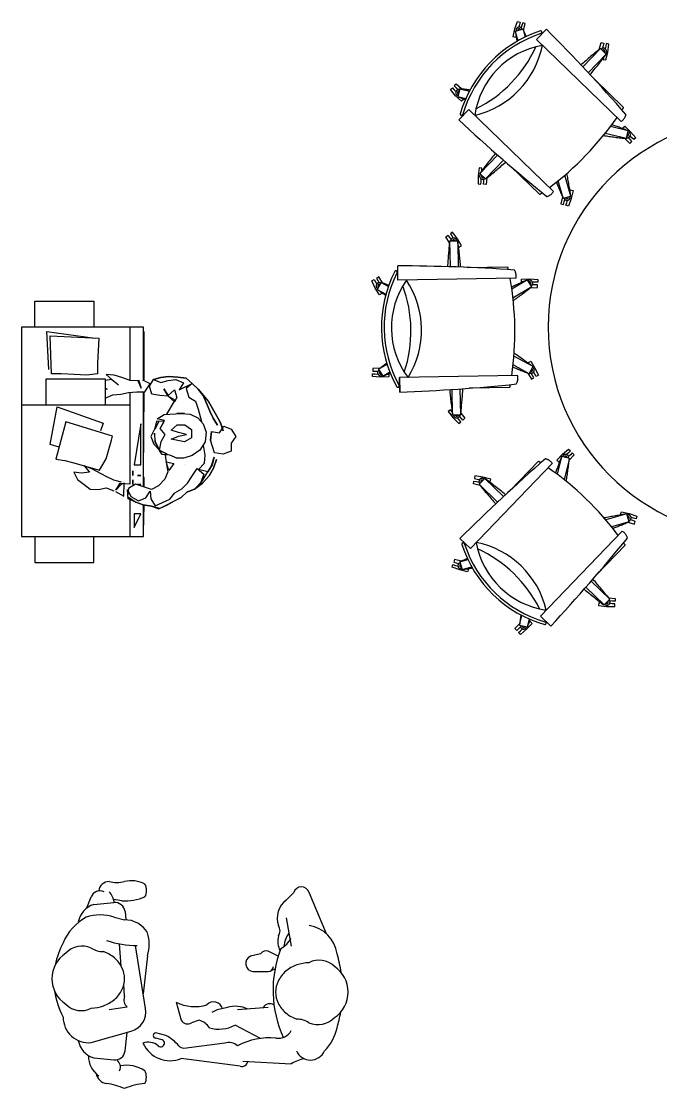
# Model space of a CAD drawing. Header units: metres. Extents: x 1905 to 1922.2, y 1773.7 to 1790.9.
# Drawn here: x 1911.813 to 1914.313, y 1773.715 to 1777.889 of the extents above; entities that cross this region are included whole.
import ezdxf

# ---------------------------------------------------------------- set-up
doc = ezdxf.new("R2010")
doc.units = ezdxf.units.M
doc.linetypes.add('ACAD_ISO10W100', pattern=[18.5, 12, -3, 0.5, -3])
doc.linetypes.add('DASHED', pattern=[70, 50, -20])
doc.layers.add('MEBEL', color=7, linetype='DASHED')

# ---------------------------------------------------------------- blocks, each defined once
blk = doc.blocks.new('man_top_1')
at = {"color": 0, "linetype": 'ByBlock'}
for p, q in [((-0.4846, 0.6038), (-0.4672, 0.6473)), ((0.325, 0.665), (0.295, 0.635)), ((0.4529, 0.5027), (0.385, 0.665)), ((-0.4572, 0.6173), (-0.3789, 0.6251)), ((-0.3352, 0.5898), (-0.3316, 0.5573)), ((-0.3772, 0.5673), (-0.3372, 0.5573)), ((0.295, 0.565), (0.315, 0.455)), ((-0.3499, 0.3758), (-0.3562, 0.4633)), ((-0.2546, 0.2113), (-0.294, 0.4573)), ((0.195, 0.425), (0.155, 0.415)), ((0.2642, 0.4153), (0.225, 0.435)), ((-0.2472, 0.4173), (-0.2636, 0.2679)), ((0.165, 0.355), (0.225, 0.355)), ((0.2391, 0.3609), (0.2516, 0.3657)), ((-0.3372, 0.2573), (-0.3396, 0.3056)), ((-0.3972, 0.2073), (-0.3272, 0.2173)), ((-0.135, 0.235), (-0.115, 0.165)), ((0.065, 0.215), (0.025, 0.205)), ((0.225, 0.215), (0.105, 0.205)), ((0.025, 0.205), (0.005, 0.195)), ((-0.045, 0.165), (-0.075, 0.155)), ((0.1952, 0.0937), (0.095, 0.145)), ((-0.4672, 0.0773), (-0.3116, 0.1218)), ((-0.3352, 0.0449), (-0.3272, 0.1173)), ((-0.175, 0.105), (-0.215, 0.115)), ((-0.195, 0.0891), (-0.215, 0.095)), ((0.055, 0.075), (-0.105, 0.055)), ((-0.4572, 0.0173), (-0.3789, 0.0095)), ((0.115, -0.015), (-0.115, 0.015)), ((0.125, 0.005), (0.315, -0.005))]:
    blk.add_line(p, q, dxfattribs=at)
for centre, radius, start, end in [((-0.3104, 0.5965), 0.114, 62.1702, 103.5798), ((-0.4333, 0.6351), 0.0361, 63.4885, 160.1143), ((-0.3965, 0.6659), 0.0414, 90.9274, 173.1804), ((-0.3672, 0.8381), 0.1342, 257.079, 282.921), ((-0.3016, 0.6723), 0.051, 330.6403, 29.3597), ((0.355, 0.655), 0.0316, 18.4349, 161.5651), ((-0.4567, 0.613), 0.0806, 8.7667, 42.3599), ((-0.4021, 0.3708), 0.2667, 78.1794, 85.1596), ((-0.3349, 0.83), 0.1985, 266.3608, 293.0596), ((0.3502, 0.5639), 0.09, 127.849, 198.7525), ((-0.4337, 0.5352), 0.0854, 105.9581, 170.6059), ((-0.375, 0.5853), 0.04, 6.3402, 95.7106), ((-0.3922, 0.3913), 0.2, 118.3587, 157.6669), ((-0.4322, 0.4065), 0.17, 71.1235, 108.8765), ((-0.3355, 0.4544), 0.103, 30.9454, 90.9454), ((-0.4023, 0.4623), 0.1616, 343.8267, 16.1733), ((0.235, 0.515), 0.0361, 326.3099, 33.6901), ((0.3775, 0.4485), 0.0913, 141.6584, 176.9814), ((0.3658, 0.407), 0.1294, 8.0008, 81.4768), ((-0.3091, 0.3223), 0.3048, 151.5931, 168.9039), ((-0.2928, 0.7934), 0.3362, 250.1125, 270.9629), ((0.3444, 0.474), 0.0821, 165.192, 207.3089), ((0.2056, 0.5553), 0.13, 302.1807, 327.2869), ((-0.5008, 0.3273), 0.12, 123.5573, 236.4427), ((-0.5026, 0.3646), 0.09, 66.7994, 135.8205), ((-0.4207, 0.5173), 0.084, 236.4247, 270.7796), ((-0.4647, 0.3053), 0.1357, 49.5739, 70.5647), ((0.2174, 0.4078), 0.0283, 74.4471, 142.4228), ((0.6833, 0.2825), 0.4397, 158.2805, 205.1481), ((0.0155, 0.28), 0.5, 8.1829, 16.858), ((-0.4533, 0.3187), 0.1181, 25.9314, 49.5739), ((0.1685, 0.3864), 0.0316, 115.3565, 263.5682), ((0.3816, 0.253), 0.1357, 109.4353, 130.4261), ((0.389, 0.2319), 0.1581, 91.8707, 109.4353), ((0.4239, 0.315), 0.0849, 44.9268, 118.1329), ((-0.4356, 0.3273), 0.0985, 0, 25.9314), ((0.225, 0.375), 0.02, 270, 0), ((0.3701, 0.2664), 0.1181, 130.4261, 154.0686), ((0.4177, 0.275), 0.12, 303.5573, 56.4427), ((-0.4356, 0.3273), 0.0985, 334.0686, 0), ((0.3525, 0.275), 0.0985, 154.0686, 180), ((-0.3091, 0.3223), 0.3048, 188.1089, 208.4069), ((-0.4533, 0.3359), 0.1181, 310.4261, 334.0686), ((-0.3035, 0.2445), 0.0361, 159.1624, 228.9101), ((0.3525, 0.275), 0.0985, 180, 205.9314), ((-0.507, 0.2873), 0.0849, 224.9268, 298.1329), ((-0.4722, 0.3704), 0.1581, 271.8707, 289.4353), ((-0.4647, 0.3493), 0.1357, 289.4353, 310.4261), ((-0.3336, 0.1987), 0.08, 285.9454, 9.0903), ((-0.0622, 0.383), 0.1649, 243.8248, 286.6479), ((0.0115, 0.2005), 0.0361, 15.7292, 137.2377), ((0.0967, 0.1078), 0.1118, 64.1119, 106.4908), ((0.2316, 0.1979), 0.0316, 60.0749, 147.2772), ((0.3701, 0.2836), 0.1181, 205.9314, 229.5739), ((-0.4772, 0.1768), 0.1, 179.7127, 275.7399), ((0.3816, 0.297), 0.1357, 229.5739, 250.5647), ((0.3375, 0.085), 0.084, 56.4247, 90.7796), ((0.4195, 0.2377), 0.09, 246.7994, 315.8205), ((0.0155, 0.28), 0.5, 343.142, 350.3925), ((-0.0903, 0.1788), 0.0283, 209.1721, 302.7554), ((-0.0642, 0.0977), 0.07, 32.2053, 74.0549), ((0.0318, 0.2715), 0.1414, 254.8977, 296.5235), ((0.316, 0.1736), 0.1822, 315.094, 347.7749), ((-0.4337, 0.0995), 0.0854, 189.3941, 254.0419), ((-0.215, 0.105), 0.01, 90, 270), ((-0.195, 0.075), 0.0141, 225, 90), ((-0.2455, -0.0344), 0.1562, 39.5131, 63.1673), ((0.2308, -0.1739), 0.27, 84.8539, 117.7659), ((0.2637, 0.1527), 0.0583, 261.4497, 331.6804), ((-0.375, 0.0493), 0.04, 264.2894, 353.6598), ((-0.2437, 0.018), 0.0608, 50.5377, 110.5377), ((-0.1585, 0.1236), 0.117, 204.5583, 291.8389), ((-0.0978, 0.0944), 0.04, 227.2041, 259.6658), ((0.0707, 0.0235), 0.0539, 50.4328, 106.9474), ((0.39, 0.069), 0.06, 203.5565, 336.4435), ((-0.3873, 0.0229), 0.0906, 177.8542, 236.5821), ((-0.3863, -0.0172), 0.033, 332.1199, 55.5221), ((0.1219, 0.0072), 0.0233, 252.7671, 351.8876), ((0.4127, -0.1807), 0.201, 103.7793, 119.0695), ((-0.3298, -0.1456), 0.1343, 57.2332, 100.1718), ((-0.3098, -0.0577), 0.0583, 334.612, 25.388), ((-0.3987, -0.0324), 0.051, 193.12, 260.4292), ((-0.4383, -0.324), 0.2433, 65.4505, 82.6587), ((-0.2418, -0.3141), 0.2319, 93.7969, 114.2755)]:
    blk.add_arc(centre, radius, start, end, dxfattribs=at)
blk = doc.blocks.new('man_top_3')
at = {"color": 0}
for points in [[(-0.2303, 0.9207), (-0.2303, 1.0226), (0, 1.0226), (0, 0.9207)], [(0.1949, 0.7139), (0.1949, 0.9207), (-0.2834, 0.9207), (-0.2834, 0.1019), (0.1949, 0.1019), (0.1949, 0.2257)], [(0.1417, 0.7118), (0.1417, 0.9207)], [(-0.1765, 0.7557), (-0.1841, 0.9039), (0.0057, 0.878)], [(0.1971, 0.7141), (0.1971, 0.903), (0.1949, 0.903)], [(-0.186, 0.6167), (-0.186, 0.7186), (0.0443, 0.7186), (0.0443, 0.6167)], [(0.0699, 0.716), (0.0443, 0.7122)], [(0.0443, 0.6424), (0.0738, 0.6557), (0.105, 0.6591), (0.135, 0.6658), (0.1679, 0.6679), (0.1995, 0.6675), (0.221, 0.6987), (0.1923, 0.7139)], [(0.175, 0.7143), (0.1851, 0.6827), (0.1729, 0.7114), (0.1426, 0.7118), (0.1097, 0.7236), (0.0801, 0.7329), (0.0489, 0.7362), (0.0709, 0.7156), (0.0962, 0.6953)], [(0.2852, 0.5806), (0.3176, 0.6355), (0.291, 0.6506), (0.2581, 0.6536), (0.2273, 0.6591), (0.2172, 0.6903), (0.2332, 0.716), (0.2623, 0.724), (0.2927, 0.7274), (0.3281, 0.7253), (0.361, 0.7206), (0.385, 0.7004), (0.4078, 0.6776), (0.4491, 0.6296), (0.4639, 0.603), (0.4803, 0.5756), (0.4951, 0.5465), (0.5065, 0.5149), (0.4951, 0.5465), (0.4803, 0.5756), (0.4639, 0.603), (0.4491, 0.6296), (0.428, 0.654), (0.4403, 0.6228), (0.4538, 0.5924), (0.4673, 0.565), (0.4837, 0.5368), (0.4673, 0.565), (0.4538, 0.5924), (0.4403, 0.6228), (0.428, 0.654), (0.4078, 0.6776), (0.385, 0.7004), (0.3618, 0.681), (0.3715, 0.6468), (0.3981, 0.6308), (0.4078, 0.6), (0.4214, 0.5517)], [(0.385, 0.7004), (0.361, 0.7206), (0.3281, 0.7253), (0.2927, 0.7274), (0.2623, 0.724), (0.2332, 0.716), (0.2623, 0.7042), (0.2914, 0.7122), (0.3213, 0.716), (0.3504, 0.7025), (0.3344, 0.6751), (0.385, 0.7004)], [(0.0443, 0.6816), (0.0443, 0.6765)], [(0.0489, 0.6818), (0.0459, 0.6769)], [(0.0478, 0.68), (0.0529, 0.6783)], [(0.3154, 0.6283), (0.291, 0.6506), (0.2741, 0.6789), (0.2906, 0.6532), (0.3154, 0.6759), (0.3247, 0.6452), (0.3154, 0.6283)], [(0.0443, 0.6629), (0.0443, 0.6548)], [(0.1417, 0.3072), (0.1417, 0.6671)], [(0.1497, 0.6675), (0.1497, 0.6675)], [(0.1949, 0.2965), (0.1949, 0.6675)], [(0.1949, 0.3499), (0.1971, 0.6675)], [(-0.2834, 0.6167), (0.1417, 0.6167)], [(-0.1359, 0.4508), (-0.171, 0.462), (-0.1436, 0.6088), (0.0369, 0.5455), (0.026, 0.5156)], [(0.2868, 0.4246), (0.2573, 0.439), (0.2636, 0.474), (0.2792, 0.5005), (0.2598, 0.525), (0.2754, 0.5524), (0.245, 0.5536), (0.237, 0.5212), (0.2235, 0.4933), (0.2353, 0.4634), (0.2568, 0.4402), (0.2868, 0.4246)], [(0.2383, 0.5212), (0.2547, 0.5515), (0.2383, 0.5212)], [(0.2573, 0.439), (0.2636, 0.474), (0.2792, 0.5005), (0.2598, 0.525), (0.2766, 0.5558), (0.2471, 0.5621), (0.275, 0.5794), (0.3416, 0.5832), (0.3766, 0.5798), (0.4065, 0.5659), (0.4276, 0.5431), (0.4394, 0.5094), (0.4352, 0.4727), (0.4145, 0.4394), (0.385, 0.4191), (0.3559, 0.4099), (0.3251, 0.409), (0.2969, 0.42), (0.267, 0.4221), (0.2573, 0.439)], [(0.3551, 0.5832), (0.3247, 0.5827), (0.3551, 0.5832)], [(0.2543, 0.4444), (0.2412, 0.4718), (0.2379, 0.506), (0.2387, 0.4718), (0.2543, 0.4444)], [(0.302, 0.4824), (0.3315, 0.4946), (0.3623, 0.5005), (0.3315, 0.5081), (0.3024, 0.5178), (0.326, 0.5385), (0.3563, 0.5393), (0.3821, 0.5203), (0.3821, 0.4874), (0.3551, 0.4723), (0.302, 0.4824)], [(0.4559, 0.4786), (0.4601, 0.5132), (0.4909, 0.5077), (0.509, 0.533), (0.5368, 0.5212), (0.5558, 0.4929), (0.5373, 0.4668), (0.5368, 0.4356), (0.506, 0.4238), (0.4719, 0.4297), (0.4559, 0.4786)], [(0.4601, 0.5132), (0.4559, 0.4786), (0.4601, 0.5132)], [(0.279, 0.4204), (0.2847, 0.3854), (0.2889, 0.3546), (0.2771, 0.3264), (0.253, 0.3006), (0.226, 0.2859), (0.194, 0.2968), (0.1636, 0.3061), (0.1354, 0.2897), (0.132, 0.258), (0.1641, 0.2357), (0.1936, 0.226), (0.2252, 0.2201), (0.2539, 0.2104), (0.2834, 0.2243), (0.31, 0.2391), (0.3416, 0.2551), (0.3639, 0.2753), (0.3939, 0.2876), (0.4251, 0.3103), (0.4508, 0.339), (0.4681, 0.369), (0.4803, 0.4027), (0.4681, 0.369), (0.4508, 0.339), (0.4251, 0.3103), (0.3981, 0.2888), (0.4234, 0.3183), (0.4394, 0.3449), (0.4588, 0.3753), (0.4702, 0.4128), (0.463, 0.3824), (0.4453, 0.3546), (0.4095, 0.3643), (0.4327, 0.3883), (0.4352, 0.42), (0.4285, 0.4588)], [(0.1087, 0.3143), (0.0785, 0.3221), (0.0477, 0.3365), (-0.0076, 0.3668), (-0.0379, 0.3778), (-0.0173, 0.3538), (-0.0476, 0.3496), (-0.0776, 0.3538), (-0.0645, 0.3251), (-0.0379, 0.3057), (-0.0139, 0.2871), (0.0186, 0.2859), (0.0485, 0.293), (0.0786, 0.2811)], [(0.2935, 0.3601), (0.2826, 0.3938), (0.3129, 0.3875), (0.2935, 0.3601)], [(0.3201, 0.4103), (0.3509, 0.4086), (0.3201, 0.4103)], [(0.3559, 0.3829), (0.3559, 0.3829)], [(0.4036, 0.3681), (0.4297, 0.3458), (0.4171, 0.3112), (0.3939, 0.2876), (0.3639, 0.2753), (0.3416, 0.2551), (0.3138, 0.2403), (0.2868, 0.2252), (0.2585, 0.2112), (0.2252, 0.2201), (0.1936, 0.226), (0.1641, 0.2357), (0.1337, 0.2496), (0.1316, 0.2855), (0.1451, 0.2585), (0.175, 0.242), (0.2029, 0.2534), (0.2201, 0.2796), (0.2231, 0.2488), (0.24, 0.2226), (0.2969, 0.2479), (0.3167, 0.2728), (0.3441, 0.2888), (0.3665, 0.3112), (0.3838, 0.3373), (0.4036, 0.3681)], [(0.0847, 0.2785), (0.1168, 0.2597), (0.1193, 0.3117)], [(0.1409, 0.3074), (0.1084, 0.307), (0.0865, 0.2833), (0.1025, 0.3112), (0.1409, 0.3074)], [(0.1971, 0.2957), (0.1971, 0.3322), (0.1949, 0.3322)], [(0.1417, 0.1019), (0.1417, 0.2451)], [(0.1949, 0.1196), (0.1971, 0.2253)], [(-0.2303, 0.1019), (-0.2303, 0), (0, 0), (0, 0.1019)]]:
    blk.add_lwpolyline(points, dxfattribs=at)
for points in [[(-0.128, 0.7379), (-0.1661, 0.7381), (-0.1714, 0.8863), (0.0194, 0.8773), (0.0143, 0.7798), (0.014, 0.7383), (-0.0271, 0.7326), (-0.077, 0.7358)], [(0.0728, 0.4939), (-0.1098, 0.55), (-0.1481, 0.4045), (-0.114, 0.3995), (-0.084, 0.3919), (0.0222, 0.3615), (0.0484, 0.4058), (0.0686, 0.4788)], [(0.1838, 0.3828), (0.1838, 0.5422), (0.1572, 0.3828)], [(0.1528, 0.341), (0.1528, 0.3587)], [(0.1838, 0.341), (0.1705, 0.341)], [(0.1528, 0.3056), (0.1528, 0.3233)], [(0.1838, 0.3056), (0.1705, 0.3056)], [(0.1572, 0.1373), (0.1838, 0.1904), (0.1572, 0.1904)]]:
    blk.add_lwpolyline(points, close=True, dxfattribs=at)

msp = doc.modelspace()

# ---------------------------------------------------------------- linework, layer by layer
at = {"layer": 'MEBEL', "color": 7, "linetype": 'ACAD_ISO10W100'}
for p, q in [((1913.7434, 1777.8589), (1913.7539, 1777.8887)), ((1913.7539, 1777.8887), (1913.764, 1777.8857)), ((1913.764, 1777.8857), (1913.761, 1777.8756)), ((1913.7359, 1777.8283), (1913.7434, 1777.8589)), ((1913.7751, 1777.8583), (1913.7448, 1777.8496)), ((1913.7448, 1777.8496), (1913.7554, 1777.8127)), ((1913.761, 1777.8756), (1913.7581, 1777.8659)), ((1913.771, 1777.8726), (1913.7681, 1777.8629)), ((1913.774, 1777.8827), (1913.771, 1777.8726)), ((1913.7841, 1777.8796), (1913.774, 1777.8827)), ((1913.7751, 1777.8583), (1913.7839, 1777.8275)), ((1913.7775, 1777.8528), (1913.7841, 1777.8796)), ((1913.8272, 1777.8176), (1913.8664, 1777.8582)), ((1913.7459, 1777.8253), (1913.7359, 1777.8283)), ((1913.7477, 1777.8312), (1913.7459, 1777.8253)), ((1914.159, 1777.4969), (1913.8272, 1777.8176)), ((1914.0734, 1777.7789), (1914.0802, 1777.8057)), ((1914.0802, 1777.8057), (1914.0905, 1777.8036)), ((1914.0905, 1777.8036), (1914.0885, 1777.7933)), ((1914.1008, 1777.8016), (1914.0988, 1777.7913)), ((1914.1111, 1777.7995), (1914.1008, 1777.8016)), ((1914.0781, 1777.7827), (1914.0088, 1777.7109)), ((1914.1008, 1777.7608), (1914.0303, 1777.6879)), ((1914.1008, 1777.7608), (1914.0781, 1777.7827)), ((1914.0885, 1777.7933), (1914.0865, 1777.7834)), ((1914.0988, 1777.7913), (1914.0968, 1777.7813)), ((1914.0987, 1777.7377), (1914.1064, 1777.7683)), ((1914.1064, 1777.7683), (1914.1111, 1777.7995)), ((1914.0896, 1777.7459), (1914.0884, 1777.7398)), ((1914.0884, 1777.7398), (1914.0987, 1777.7377)), ((1913.5138, 1777.6435), (1913.5062, 1777.6363)), ((1913.5062, 1777.6363), (1913.5134, 1777.6286)), ((1913.5338, 1777.6244), (1913.5138, 1777.6435)), ((1914.0541, 1777.6622), (1914.1687, 1777.5515)), ((1913.4909, 1777.6219), (1913.4986, 1777.6291)), ((1913.5114, 1777.5979), (1913.4909, 1777.6219)), ((1913.4986, 1777.6291), (1913.5058, 1777.6214)), ((1913.5058, 1777.6214), (1913.5127, 1777.6141)), ((1913.5342, 1777.5761), (1913.5114, 1777.5979)), ((1913.5134, 1777.6286), (1913.5204, 1777.6213)), ((1913.5278, 1777.625), (1913.5202, 1777.5945)), ((1913.5202, 1777.5945), (1913.5513, 1777.5867)), ((1913.5278, 1777.625), (1913.5651, 1777.6157)), ((1913.5418, 1777.5833), (1913.5342, 1777.5761)), ((1913.5376, 1777.5877), (1913.5418, 1777.5833)), ((1913.5627, 1777.5439), (1913.5235, 1777.5033)), ((1913.5235, 1777.5033), (1913.5627, 1777.5439)), ((1913.8945, 1777.2232), (1913.5627, 1777.5439)), ((1914.1868, 1777.4605), (1914.1175, 1777.4778)), ((1914.1652, 1777.4718), (1914.1728, 1777.479)), ((1914.1694, 1777.4673), (1914.1652, 1777.4718)), ((1914.1728, 1777.479), (1914.1956, 1777.4572)), ((1914.1792, 1777.43), (1914.0964, 1777.4506)), ((1914.1732, 1777.4307), (1914.1931, 1777.4115)), ((1914.1792, 1777.43), (1914.1868, 1777.4605)), ((1914.1936, 1777.4264), (1914.1866, 1777.4338)), ((1914.2008, 1777.4188), (1914.1936, 1777.4264)), ((1914.2012, 1777.4336), (1914.1942, 1777.441)), ((1914.1956, 1777.4572), (1914.216, 1777.4332)), ((1914.2084, 1777.426), (1914.2012, 1777.4336)), ((1914.216, 1777.4332), (1914.2084, 1777.426)), ((1914.1931, 1777.4115), (1914.2008, 1777.4188)), ((1913.6062, 1777.2942), (1913.6755, 1777.366)), ((1913.6288, 1777.2724), (1913.6993, 1777.3453)), ((1913.604, 1777.3158), (1913.6002, 1777.2845)), ((1913.6144, 1777.3151), (1913.604, 1777.3158)), ((1913.6137, 1777.3046), (1913.6144, 1777.3151)), ((1913.6137, 1777.3043), (1913.6137, 1777.3046)), ((1913.8403, 1777.2117), (1913.7258, 1777.3224)), ((1913.6002, 1777.2845), (1913.5997, 1777.2529)), ((1913.6062, 1777.2942), (1913.6288, 1777.2724)), ((1913.6101, 1777.2522), (1913.6109, 1777.2627)), ((1913.6109, 1777.2627), (1913.6115, 1777.2728)), ((1913.6206, 1777.2515), (1913.6213, 1777.262)), ((1913.6213, 1777.262), (1913.622, 1777.2721)), ((1913.6341, 1777.2766), (1913.6311, 1777.2508)), ((1913.9319, 1777.1967), (1913.9122, 1777.2654)), ((1913.9621, 1777.2054), (1913.9387, 1777.2873)), ((1913.5997, 1777.2529), (1913.6101, 1777.2522)), ((1913.6311, 1777.2508), (1913.6206, 1777.2515)), ((1913.9593, 1777.2238), (1913.961, 1777.2297)), ((1913.961, 1777.2297), (1913.9711, 1777.2267)), ((1913.9711, 1777.2267), (1913.9636, 1777.1961)), ((1913.9295, 1777.2022), (1913.9229, 1777.1754)), ((1913.9229, 1777.1754), (1913.933, 1777.1724)), ((1913.9319, 1777.1967), (1913.9621, 1777.2054)), ((1913.933, 1777.1724), (1913.936, 1777.1824)), ((1913.936, 1777.1824), (1913.9389, 1777.1921)), ((1913.943, 1777.1694), (1913.946, 1777.1794)), ((1913.946, 1777.1794), (1913.9489, 1777.1891)), ((1913.9636, 1777.1961), (1913.9531, 1777.1664)), ((1913.9531, 1777.1664), (1913.943, 1777.1694)), ((1913.4733, 1777.0465), (1913.482, 1777.0523)), ((1913.482, 1777.0523), (1913.4878, 1777.0435)), ((1913.4995, 1777.0639), (1913.4908, 1777.0581)), ((1913.4908, 1777.0581), (1913.4966, 1777.0493)), ((1913.4966, 1777.0493), (1913.5022, 1777.0409)), ((1913.5182, 1777.0385), (1913.4995, 1777.0639)), ((1913.4874, 1777.0227), (1913.4733, 1777.0465)), ((1913.4878, 1777.0435), (1913.4934, 1777.0351)), ((1913.5196, 1777.0292), (1913.4881, 1777.0287)), ((1913.4881, 1777.0287), (1913.4898, 1776.9289)), ((1913.5344, 1777.0114), (1913.5182, 1777.0385)), ((1913.5196, 1777.0292), (1913.5213, 1776.9278)), ((1913.5222, 1777.0107), (1913.5256, 1777.0056)), ((1913.5256, 1777.0056), (1913.5344, 1777.0114)), ((1913.2859, 1776.8759), (1913.2849, 1776.9323)), ((1913.5563, 1776.9265), (1913.7156, 1776.9292)), ((1913.2116, 1776.8893), (1913.2023, 1776.8843)), ((1913.2023, 1776.8843), (1913.2073, 1776.8751)), ((1913.2259, 1776.8657), (1913.2116, 1776.8893)), ((1913.7473, 1776.8838), (1913.2859, 1776.8759)), ((1913.1839, 1776.8743), (1913.1931, 1776.8793)), ((1913.1974, 1776.8459), (1913.1839, 1776.8743)), ((1913.1931, 1776.8793), (1913.1981, 1776.8701)), ((1913.2138, 1776.8189), (1913.1974, 1776.8459)), ((1913.1981, 1776.8701), (1913.2029, 1776.8612)), ((1913.2203, 1776.8679), (1913.205, 1776.8403)), ((1913.2073, 1776.8751), (1913.2121, 1776.8662)), ((1913.2203, 1776.8679), (1913.2483, 1776.8524)), ((1913.7927, 1776.8777), (1913.7315, 1776.841)), ((1913.8089, 1776.8507), (1913.7358, 1776.8068)), ((1913.7694, 1776.8704), (1913.7697, 1776.8808)), ((1913.7756, 1776.8702), (1913.7694, 1776.8704)), ((1913.7697, 1776.8808), (1913.8013, 1776.8815)), ((1913.8089, 1776.8507), (1913.7927, 1776.8777)), ((1913.8013, 1776.8815), (1913.8327, 1776.8791)), ((1913.8042, 1776.847), (1913.8318, 1776.8476)), ((1913.8216, 1776.8584), (1913.8115, 1776.8586)), ((1913.8219, 1776.8689), (1913.8118, 1776.8691)), ((1913.8321, 1776.8581), (1913.8216, 1776.8584)), ((1913.8324, 1776.8686), (1913.8219, 1776.8689)), ((1913.8318, 1776.8476), (1913.8321, 1776.8581)), ((1913.8327, 1776.8791), (1913.8324, 1776.8686)), ((1913.205, 1776.8403), (1913.2387, 1776.8217)), ((1913.223, 1776.8239), (1913.2138, 1776.8189)), ((1913.2201, 1776.8293), (1913.223, 1776.8239)), ((1913.8143, 1776.5384), (1913.7397, 1776.5798)), ((1913.7963, 1776.5549), (1913.8055, 1776.5599)), ((1913.7992, 1776.5495), (1913.7963, 1776.5549)), ((1913.8055, 1776.5599), (1913.8218, 1776.5329)), ((1913.1866, 1776.4997), (1913.1869, 1776.5102)), ((1913.1869, 1776.5102), (1913.1974, 1776.5099)), ((1913.1875, 1776.5312), (1913.1872, 1776.5207)), ((1913.1872, 1776.5207), (1913.1977, 1776.5204)), ((1913.2151, 1776.5318), (1913.1875, 1776.5312)), ((1913.1974, 1776.5099), (1913.2075, 1776.5096)), ((1913.1977, 1776.5204), (1913.2078, 1776.5201)), ((1913.2104, 1776.5281), (1913.2434, 1776.5479)), ((1913.2104, 1776.5281), (1913.2266, 1776.5011)), ((1913.2266, 1776.5011), (1913.2541, 1776.5176)), ((1913.2437, 1776.5086), (1913.2499, 1776.5084)), ((1913.2499, 1776.5084), (1913.2496, 1776.4979)), ((1913.799, 1776.5109), (1913.7365, 1776.5455)), ((1913.7934, 1776.5131), (1913.8077, 1776.4895)), ((1913.799, 1776.5109), (1913.8143, 1776.5384)), ((1913.812, 1776.5037), (1913.8072, 1776.5126)), ((1913.8212, 1776.5087), (1913.8164, 1776.5176)), ((1913.8262, 1776.4994), (1913.8212, 1776.5087)), ((1913.8218, 1776.5329), (1913.8354, 1776.5044)), ((1913.218, 1776.4973), (1913.1866, 1776.4997)), ((1913.2496, 1776.4979), (1913.218, 1776.4973)), ((1913.7538, 1776.5033), (1913.2924, 1776.4953)), ((1913.2924, 1776.4953), (1913.2934, 1776.4389)), ((1913.2934, 1776.4389), (1913.2924, 1776.4953)), ((1913.8077, 1776.4895), (1913.817, 1776.4945)), ((1913.817, 1776.4945), (1913.812, 1776.5037)), ((1913.8354, 1776.5044), (1913.8262, 1776.4994)), ((1913.4997, 1776.3496), (1913.498, 1776.4493)), ((1913.5312, 1776.3501), (1913.5295, 1776.4515)), ((1913.7237, 1776.4568), (1913.5644, 1776.454)), ((1913.4908, 1776.3701), (1913.4829, 1776.3632)), ((1913.4829, 1776.3632), (1913.5024, 1776.3385)), ((1913.4977, 1776.3622), (1913.4908, 1776.3701)), ((1913.4979, 1776.362), (1913.4977, 1776.3622)), ((1913.4997, 1776.3496), (1913.5312, 1776.3501)), ((1913.5332, 1776.3375), (1913.5266, 1776.3451)), ((1913.532, 1776.3569), (1913.5481, 1776.3365)), ((1913.5024, 1776.3385), (1913.5243, 1776.3158)), ((1913.5253, 1776.3306), (1913.5187, 1776.3382)), ((1913.5243, 1776.3158), (1913.5322, 1776.3227)), ((1913.5322, 1776.3227), (1913.5253, 1776.3306)), ((1913.5401, 1776.3296), (1913.5332, 1776.3375)), ((1913.5481, 1776.3365), (1913.5401, 1776.3296)), ((1913.9295, 1776.1957), (1913.9535, 1776.2162)), ((1913.9535, 1776.2162), (1913.9607, 1776.2085)), ((1913.9077, 1776.1729), (1913.9295, 1776.1957)), ((1913.9149, 1776.1653), (1913.9077, 1776.1729)), ((1913.9261, 1776.1869), (1913.9088, 1776.1176)), ((1913.9567, 1776.1793), (1913.9261, 1776.1869)), ((1913.9567, 1776.1793), (1913.936, 1776.0966)), ((1913.9531, 1776.2013), (1913.9457, 1776.1944)), ((1913.9603, 1776.1937), (1913.9529, 1776.1867)), ((1913.9607, 1776.2085), (1913.9531, 1776.2013)), ((1913.956, 1776.1733), (1913.9751, 1776.1933)), ((1913.9679, 1776.2009), (1913.9603, 1776.1937)), ((1913.9751, 1776.1933), (1913.9679, 1776.2009)), ((1913.8897, 1776.1591), (1913.5691, 1775.8273)), ((1913.7245, 1776.0543), (1913.8352, 1776.1688)), ((1913.9194, 1776.1695), (1913.9149, 1776.1653)), ((1913.581, 1776.0804), (1913.583, 1776.0907)), ((1913.583, 1776.0907), (1913.5933, 1776.0886)), ((1913.5872, 1776.1112), (1913.5851, 1776.101)), ((1913.5851, 1776.101), (1913.5954, 1776.0989)), ((1913.6184, 1776.1066), (1913.5872, 1776.1112)), ((1913.5954, 1776.0989), (1913.6053, 1776.0969)), ((1913.6259, 1776.1009), (1913.604, 1776.0783)), ((1913.6489, 1776.0988), (1913.6184, 1776.1066)), ((1913.6259, 1776.1009), (1913.6988, 1776.0305)), ((1913.6408, 1776.0897), (1913.6469, 1776.0885)), ((1913.6469, 1776.0885), (1913.6489, 1776.0988)), ((1913.6078, 1776.0736), (1913.581, 1776.0804)), ((1913.5933, 1776.0886), (1913.6033, 1776.0866)), ((1913.604, 1776.0783), (1913.6757, 1776.0089)), ((1914.1569, 1775.9612), (1914.1599, 1775.9712)), ((1914.1599, 1775.9712), (1914.1906, 1775.9637)), ((1914.1813, 1775.9623), (1914.0993, 1775.9388)), ((1914.19, 1775.932), (1914.1213, 1775.9123)), ((1914.1629, 1775.9594), (1914.1569, 1775.9612)), ((1914.19, 1775.932), (1914.1813, 1775.9623)), ((1914.1844, 1775.9296), (1914.2113, 1775.923)), ((1914.1906, 1775.9637), (1914.2203, 1775.9532)), ((1914.2042, 1775.9361), (1914.1945, 1775.939)), ((1914.2072, 1775.9461), (1914.1975, 1775.949)), ((1914.2143, 1775.9331), (1914.2042, 1775.9361)), ((1914.2173, 1775.9431), (1914.2072, 1775.9461)), ((1914.2113, 1775.923), (1914.2143, 1775.9331)), ((1914.2203, 1775.9532), (1914.2173, 1775.9431)), ((1914.1634, 1775.8947), (1913.8428, 1775.5628)), ((1913.5691, 1775.8273), (1913.5285, 1775.8665)), ((1914.175, 1775.8405), (1914.0643, 1775.7259)), ((1913.498, 1775.754), (1913.501, 1775.7641)), ((1913.501, 1775.7641), (1913.5111, 1775.7611)), ((1913.507, 1775.7842), (1913.504, 1775.7742)), ((1913.504, 1775.7742), (1913.5141, 1775.7711)), ((1913.5339, 1775.7776), (1913.507, 1775.7842)), ((1913.5111, 1775.7611), (1913.5208, 1775.7582)), ((1913.5141, 1775.7711), (1913.5238, 1775.7682)), ((1913.5284, 1775.7752), (1913.5591, 1775.7841)), ((1913.5284, 1775.7752), (1913.537, 1775.745)), ((1913.537, 1775.745), (1913.574, 1775.7556)), ((1913.5277, 1775.7435), (1913.498, 1775.754)), ((1913.5584, 1775.736), (1913.5277, 1775.7435)), ((1913.5555, 1775.7478), (1913.5614, 1775.7461)), ((1913.5614, 1775.7461), (1913.5584, 1775.736)), ((1914.0924, 1775.6063), (1914.0207, 1775.6756)), ((1914.1143, 1775.629), (1914.0414, 1775.6994)), ((1914.1101, 1775.6343), (1914.1359, 1775.6312)), ((1914.1359, 1775.6312), (1914.1352, 1775.6207)), ((1914.0716, 1775.6146), (1914.0709, 1775.6041)), ((1914.0709, 1775.6041), (1914.1022, 1775.6004)), ((1914.0821, 1775.6138), (1914.0716, 1775.6146)), ((1914.0824, 1775.6138), (1914.0821, 1775.6138)), ((1914.0924, 1775.6063), (1914.1143, 1775.629)), ((1914.1022, 1775.6004), (1914.1337, 1775.5998)), ((1914.124, 1775.611), (1914.1139, 1775.6117)), ((1914.1247, 1775.6215), (1914.1146, 1775.6221)), ((1914.1344, 1775.6103), (1914.124, 1775.611)), ((1914.1352, 1775.6207), (1914.1247, 1775.6215)), ((1914.1337, 1775.5998), (1914.1344, 1775.6103)), ((1913.7616, 1775.528), (1913.7709, 1775.5653)), ((1913.7922, 1775.5203), (1913.7999, 1775.5514)), ((1913.8428, 1775.5628), (1913.8834, 1775.5236)), ((1913.8834, 1775.5236), (1913.8428, 1775.5628)), ((1913.7623, 1775.5339), (1913.7432, 1775.514)), ((1913.7432, 1775.514), (1913.7504, 1775.5063)), ((1913.7504, 1775.5063), (1913.758, 1775.5135)), ((1913.7576, 1775.4987), (1913.7652, 1775.5059)), ((1913.758, 1775.5135), (1913.7654, 1775.5205)), ((1913.7616, 1775.528), (1913.7922, 1775.5203)), ((1913.7888, 1775.5115), (1913.7648, 1775.4911)), ((1913.7652, 1775.5059), (1913.7726, 1775.5129)), ((1913.8106, 1775.5343), (1913.7888, 1775.5115)), ((1913.7989, 1775.5377), (1913.8034, 1775.542)), ((1913.8034, 1775.542), (1913.8106, 1775.5343)), ((1913.7648, 1775.4911), (1913.7576, 1775.4987))]:
    msp.add_line(p, q, dxfattribs=at)
for centre, radius, start, end in [((1913.9922, 1777.3935), 0.4814, 108.0518, 163.9145), ((1915.6047, 1778.1288), 1.8806, 188.5354, 189.7513), ((1913.76, 1777.854), 0.0121, 15.9832, 195.9832), ((1913.76, 1777.854), 0.00525, 15.9832, 195.9832), ((1912.0496, 1777.1105), 1.8806, 22.4678, 23.431), ((1913.8437, 1777.8459), 0.00533, 278.9103, 97.2941), ((1909.0575, 1773.0641), 6.7903, 41.05726, 44.9114), ((1913.9922, 1777.3935), 0.4709, 108.276, 163.6904), ((1913.907, 1777.4758), 0.3237, 99.9744, 171.992), ((1913.5049, 1777.8644), 0.353, 283.3654, 348.601), ((1913.3631, 1778.0013), 0.5088, 296.6221, 335.3443), ((1915.2498, 1776.3116), 1.8806, 128.5354, 131.5762), ((1912.5904, 1778.8813), 1.8806, 320.3082, 323.431), ((1914.0895, 1777.7717), 0.0121, 315.9832, 135.9832), ((1914.0895, 1777.7717), 0.00525, 315.9832, 135.9832), ((1913.524, 1777.6098), 0.0121, 75.9832, 255.9832), ((1913.524, 1777.6098), 0.00525, 75.9832, 255.9832), ((1914.2084, 1779.3447), 1.8806, 248.5354, 249.4985), ((1913.3127, 1775.7567), 1.8806, 82.215, 83.431), ((1913.1599, 1778.1977), 1.1979, 326.8005, 327.3572), ((1913.5349, 1777.5264), 0.00533, 174.6723, 353.0561), ((1913.1599, 1778.1977), 1.1979, 306.8429, 325.1234), ((1914.134, 1777.5342), 0.0449, 303.8214, 346.9876), ((1918.1497, 1782.4738), 6.7903, 227.05496, 230.90909), ((1913.4986, 1775.7103), 1.8806, 68.5354, 70.6262), ((1914.3943, 1779.2983), 1.8806, 260.6835, 263.431), ((1914.183, 1777.4453), 0.0121, 255.9832, 75.9832), ((1914.183, 1777.4453), 0.00525, 255.9832, 75.9832), ((1915.1166, 1776.1738), 1.8806, 140.3902, 143.431), ((1912.4572, 1778.7434), 1.8806, 308.5354, 311.6581), ((1913.6175, 1777.2833), 0.0121, 135.9832, 315.9832), ((1913.6175, 1777.2833), 0.00525, 135.9832, 315.9832), ((1915.6574, 1777.9445), 1.8806, 201.3401, 203.431), ((1912.1023, 1776.9263), 1.8806, 8.5354, 11.2828), ((1913.1599, 1778.1977), 1.1979, 304.6091, 305.1659), ((1913.8564, 1777.2469), 0.0449, 284.9787, 328.1449), ((1913.947, 1777.2011), 0.0121, 195.9832, 15.9832), ((1913.947, 1777.2011), 0.00525, 195.9832, 15.9832), ((1915.3568, 1776.8169), 1.8806, 173.5354, 176.5762), ((1913.5038, 1777.0289), 0.0121, 0.9832, 180.9832), ((1913.5038, 1777.0289), 0.00525, 0.9832, 180.9832), ((1911.6592, 1776.7535), 1.8806, 5.3082, 8.431), ((1913.2744, 1770.142), 6.7903, 86.05726, 89.9114), ((1912.5454, 1776.6728), 1.1979, 11.8005, 12.3572), ((1913.7025, 1776.6927), 0.4814, 153.0518, 208.9145), ((1913.7025, 1776.6927), 0.4709, 153.276, 208.6904), ((1913.2776, 1776.9076), 0.00533, 323.9103, 142.2941), ((1912.5454, 1776.6728), 1.1979, 351.8429, 10.1234), ((1913.7033, 1776.8925), 0.0449, 348.8214, 31.9876), ((1913.2127, 1776.8541), 0.0121, 60.9832, 240.9832), ((1913.2127, 1776.8541), 0.00525, 60.9832, 240.9832), ((1912.529, 1775.1189), 1.8806, 67.4678, 68.431), ((1913.5841, 1776.6907), 0.3237, 144.9744, 216.992), ((1912.8279, 1776.6777), 0.5088, 341.6221, 20.3443), ((1913.0249, 1776.6811), 0.353, 328.3654, 33.601), ((1914.5436, 1775.1535), 1.8806, 113.5354, 115.6262), ((1912.6399, 1778.3239), 1.8806, 305.6835, 308.431), ((1913.8008, 1776.8642), 0.0121, 300.9832, 120.9832), ((1913.8008, 1776.8642), 0.00525, 300.9832, 120.9832), ((1914.3228, 1778.3528), 1.8806, 233.5354, 234.7513), ((1912.6965, 1775.026), 1.8806, 53.5354, 56.2828), ((1914.3794, 1775.0549), 1.8806, 127.215, 128.431), ((1913.2185, 1776.5146), 0.0121, 120.9832, 300.9832), ((1913.2185, 1776.5146), 0.00525, 120.9832, 300.9832), ((1912.4756, 1778.2253), 1.8806, 293.5354, 294.4985), ((1914.4903, 1778.2599), 1.8806, 246.3401, 248.431), ((1913.8066, 1776.5247), 0.0121, 240.9832, 60.9832), ((1913.8066, 1776.5247), 0.00525, 240.9832, 60.9832), ((1913.2852, 1776.4633), 0.00533, 219.6723, 38.0561), ((1913.0499, 1783.2248), 6.7903, 272.05496, 275.90909), ((1912.5454, 1776.6728), 1.1979, 349.6091, 350.1659), ((1913.7101, 1776.4931), 0.0449, 329.9787, 13.1449), ((1915.3601, 1776.6253), 1.8806, 185.3902, 188.431), ((1911.6625, 1776.5619), 1.8806, 353.5354, 356.6581), ((1913.5155, 1776.3499), 0.0121, 180.9832, 0.9832), ((1913.5155, 1776.3499), 0.00525, 180.9832, 0.9832), ((1918.3225, 1771.0576), 6.7903, 131.05726, 134.9114), ((1913.8525, 1776.1342), 0.0449, 33.8214, 76.9876), ((1915.6763, 1775.4987), 1.8806, 158.5354, 160.6262), ((1913.9414, 1776.1831), 0.0121, 345.9832, 165.9832), ((1913.9414, 1776.1831), 0.00525, 345.9832, 165.9832), ((1912.0884, 1776.3944), 1.8806, 350.6835, 353.431), ((1913.189, 1775.1601), 1.1979, 56.8005, 57.3572), ((1913.189, 1775.1601), 1.1979, 36.8429, 55.1234), ((1913.6149, 1776.0896), 0.0121, 45.9832, 225.9832), ((1913.6149, 1776.0896), 0.00525, 45.9832, 225.9832), ((1912.5054, 1774.5905), 1.8806, 50.3082, 53.431), ((1915.0751, 1777.2499), 1.8806, 218.5354, 221.5762), ((1914.4604, 1774.1024), 1.8806, 98.5354, 101.2828), ((1913.4421, 1777.6576), 1.8806, 291.3401, 293.431), ((1914.1856, 1775.9471), 0.0121, 285.9832, 105.9832), ((1914.1856, 1775.9471), 0.00525, 285.9832, 105.9832), ((1914.1398, 1775.8566), 0.0449, 14.9787, 58.1449), ((1913.5407, 1775.8438), 0.00533, 8.9103, 187.2941), ((1913.9932, 1775.9923), 0.4814, 198.0518, 253.9145), ((1913.9932, 1775.9923), 0.4709, 198.276, 253.6904), ((1913.9109, 1775.9071), 0.3237, 189.9744, 261.992), ((1913.5223, 1775.505), 0.353, 13.3654, 78.601), ((1908.9128, 1780.1498), 6.7903, 317.05496, 320.90909), ((1913.189, 1775.1601), 1.1979, 34.6091, 35.1659), ((1913.3853, 1775.3633), 0.5088, 26.6221, 65.3443), ((1913.5327, 1775.7601), 0.0121, 105.9832, 285.9832), ((1913.5327, 1775.7601), 0.00525, 105.9832, 285.9832), ((1914.2762, 1774.0497), 1.8806, 112.4678, 113.431), ((1913.2579, 1777.6048), 1.8806, 278.5354, 279.7513), ((1912.6432, 1774.4573), 1.8806, 38.5354, 41.6581), ((1915.2129, 1777.1167), 1.8806, 230.3902, 233.431), ((1914.1034, 1775.6176), 0.0121, 225.9832, 45.9832), ((1914.1034, 1775.6176), 0.00525, 225.9832, 45.9832), ((1915.6299, 1775.3128), 1.8806, 172.215, 173.431), ((1912.042, 1776.2085), 1.8806, 338.5354, 339.4985), ((1913.7769, 1775.5241), 0.0121, 165.9832, 345.9832), ((1913.7769, 1775.5241), 0.00525, 165.9832, 345.9832), ((1913.8603, 1775.5351), 0.00533, 264.6723, 83.0561)]:
    msp.add_arc(centre, radius, start, end, dxfattribs=at)
at = {"layer": 'MEBEL', "color": 7, "linetype": 'Continuous', "ltscale": 0.7}
msp.add_arc((1914.6933, 1776.6934), 0.82, 90, 270, dxfattribs=at)

# ---------------------------------------------------------------- block references
for name, p in [('man_top_3', (1912.0964, 1775.7721)), ('man_top_1', (1912.5536, 1773.8176))]:
    msp.add_blockref(name, p)

doc.saveas('drawing.dxf')
